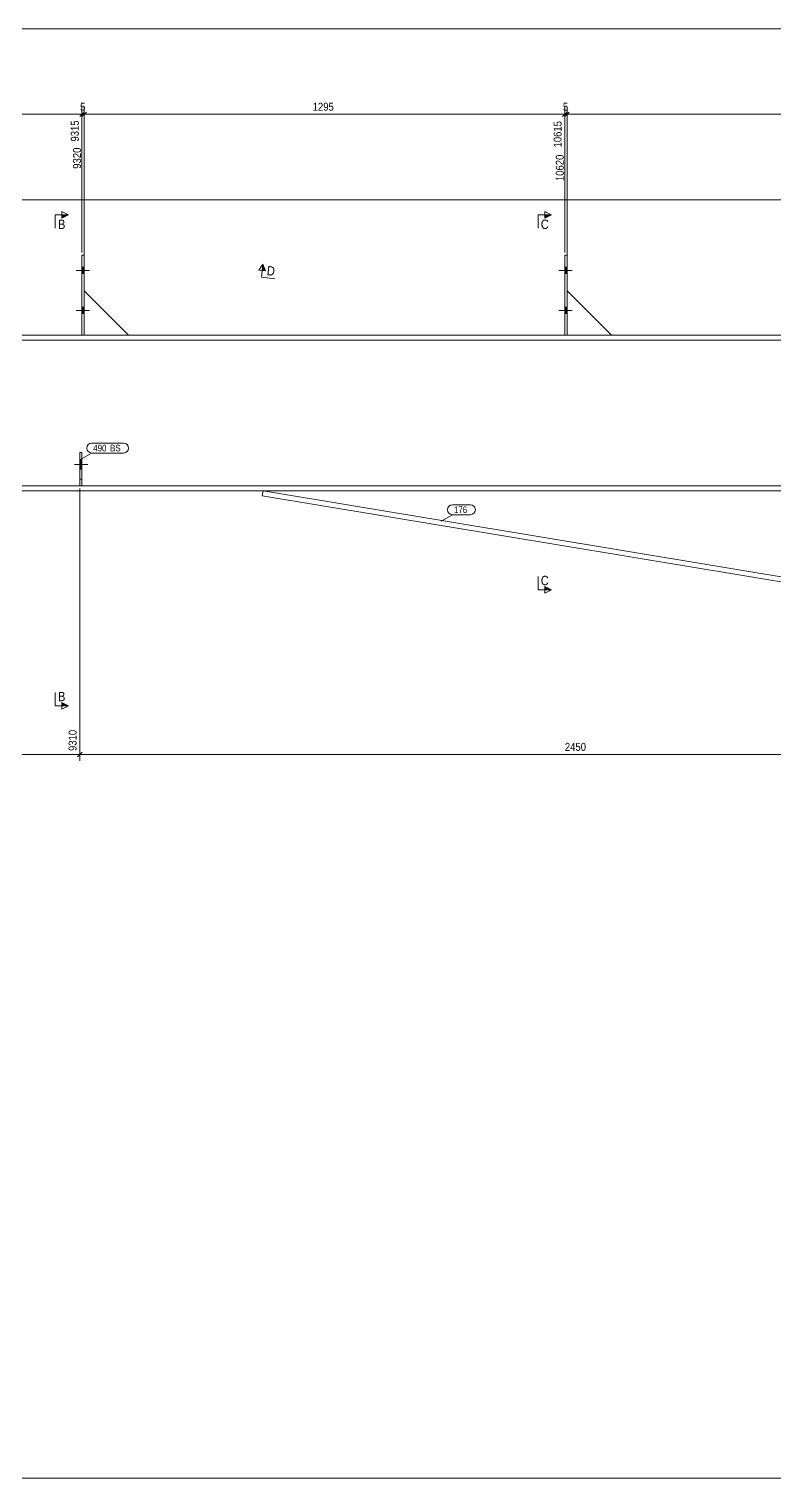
# Model space of a CAD drawing. Header units: millimetres. Extents: x 2 to 1174, y 1 to 825.
# Drawn here: x 615 to 895, y 5 to 548 of the extents above; entities that cross this region are included whole.
import ezdxf

# ---------------------------------------------------------------- set-up
doc = ezdxf.new("R2010")
doc.units = ezdxf.units.MM
for name, pattern in [('XKITLINE00', [0]), ('XKITLINE01', [4, 1, -1, 1, -1]), ('XKITLINE02', [4, 2, -2])]:
    doc.linetypes.add(name, pattern=pattern)
for name, color, linetype, lineweight in [('Bolt', 3, 'Continuous', 0), ('Dimensions', 7, 'Continuous', 0), ('DrawingSheet', 5, 'Continuous', 0), ('Part', 2, 'Continuous', 0), ('PartMark', 7, 'Continuous', 0), ('Section', 6, 'Continuous', 0)]:
    doc.layers.add(name, color=color, linetype=linetype, lineweight=lineweight)
doc.styles.add('ARIAL', font='ARIAL.TTF')

# ---------------------------------------------------------------- blocks, each defined once
blk = doc.blocks.new('*A20')
at = {"layer": 'Part', "color": 2, "linetype": 'XKITLINE00', "lineweight": 0}
for p, q in [((607.9, 433.44), (677.57, 433.44)), ((677.57, 431.61), (607.9, 431.61)), ((677.67, 433.44), (1022.12, 433.44)), ((1023.95, 431.61), (677.67, 431.61)), ((677.57, 376.94), (607.9, 376.94)), ((607.9, 375.11), (677.57, 375.11)), ((1037.65, 376.94), (677.67, 376.94)), ((677.67, 375.11), (1037.46, 375.11))]:
    blk.add_line(p, q, dxfattribs=at)
at = {"layer": 'Part', "color": 7, "linetype": 'XKITLINE01', "lineweight": 0}
for p, q in [((677.57, 433.43), (607.9, 433.44)), ((1022.12, 433.43), (677.67, 433.43))]:
    blk.add_line(p, q, dxfattribs=at)
blk = doc.blocks.new('*A21')
at = {"layer": 'Part', "color": 2, "linetype": 'XKITLINE00', "lineweight": 0}
for p, q in [((816.96, 463.44), (816.13, 463.44)), ((816.13, 463.44), (816.13, 433.44)), ((816.96, 433.44), (816.96, 463.44))]:
    blk.add_line(p, q, dxfattribs=at)
at = {"layer": 'Part', "color": 7, "linetype": 'XKITLINE01', "lineweight": 0}
blk.add_line((816.13, 433.44), (816.96, 433.44), dxfattribs=at)
blk = doc.blocks.new('*A22')
at = {"layer": 'Part', "color": 2, "linetype": 'XKITLINE00', "lineweight": 0}
blk.add_line((833.63, 433.44), (816.96, 450.11), dxfattribs=at)
at = {"layer": 'Part', "color": 7, "linetype": 'XKITLINE01', "lineweight": 0}
for p, q in [((816.96, 450.11), (816.96, 433.44)), ((816.96, 433.44), (833.63, 433.44))]:
    blk.add_line(p, q, dxfattribs=at)
blk = doc.blocks.new('*A23')
at = {"layer": 'Part', "color": 2, "linetype": 'XKITLINE00', "lineweight": 0}
for p, q in [((635.9, 463.44), (635.07, 463.44)), ((635.07, 463.44), (635.07, 433.44)), ((635.9, 433.44), (635.9, 463.44))]:
    blk.add_line(p, q, dxfattribs=at)
at = {"layer": 'Part', "color": 7, "linetype": 'XKITLINE01', "lineweight": 0}
blk.add_line((635.07, 433.44), (635.9, 433.44), dxfattribs=at)
blk = doc.blocks.new('*A31')
at = {"layer": 'Part', "color": 2, "linetype": 'XKITLINE00', "lineweight": 0}
blk.add_line((652.57, 433.44), (635.9, 450.11), dxfattribs=at)
at = {"layer": 'Part', "color": 7, "linetype": 'XKITLINE01', "lineweight": 0}
for p, q in [((635.9, 450.11), (635.9, 433.44)), ((635.9, 433.44), (652.57, 433.44))]:
    blk.add_line(p, q, dxfattribs=at)
blk = doc.blocks.new('*A32')
at = {"layer": 'Part', "color": 7, "linetype": 'XKITLINE01', "lineweight": 0}
for p, q in [((634.24, 389.44), (634.24, 376.94)), ((635.07, 389.44), (634.24, 389.44)), ((635.07, 376.94), (635.07, 389.44)), ((634.24, 379.44), (635.07, 379.44)), ((634.24, 376.94), (635.07, 376.94))]:
    blk.add_line(p, q, dxfattribs=at)
blk = doc.blocks.new('*A33')
at = {"layer": 'Part', "color": 2, "linetype": 'XKITLINE00', "lineweight": 0}
for p, q in [((634.24, 376.94), (634.24, 389.44)), ((634.24, 389.44), (635.07, 389.44)), ((635.07, 389.44), (635.07, 376.94))]:
    blk.add_line(p, q, dxfattribs=at)
at = {"layer": 'Part', "color": 7, "linetype": 'XKITLINE01', "lineweight": 0}
for p, q in [((634.24, 379.44), (635.07, 379.44)), ((635.07, 376.94), (634.24, 376.94))]:
    blk.add_line(p, q, dxfattribs=at)
blk = doc.blocks.new('*A55')
at = {"layer": 'Part', "color": 2, "linetype": 'XKITLINE00', "lineweight": 0}
for p, q in [((702.67, 373.3), (702.97, 375.11)), ((1031.71, 320.58), (702.97, 375.11)), ((1037.2, 372.69), (1035.02, 375.11)), ((1031.51, 318.75), (702.67, 373.3))]:
    blk.add_line(p, q, dxfattribs=at)
at = {"layer": 'Part', "color": 7, "linetype": 'XKITLINE01', "lineweight": 0}
for p, q in [((1035.02, 375.11), (702.97, 375.11)), ((1037.2, 372.69), (1031.51, 318.75))]:
    blk.add_line(p, q, dxfattribs=at)
blk = doc.blocks.new('*A59')
at = {"layer": 'Bolt'}
for points in [[(816.13, 458.94), (816.96, 458.94), (816.96, 456.61), (816.13, 456.61)], [(816.13, 458.94), (816.96, 458.94), (816.96, 456.61), (816.13, 456.61)], [(816.13, 443.94), (816.96, 443.94), (816.96, 441.61), (816.13, 441.61)], [(816.13, 443.94), (816.96, 443.94), (816.96, 441.61), (816.13, 441.61)]]:
    blk.add_hatch(color=3, dxfattribs=at).paths.add_polyline_path(points, flags=17)
at = {"layer": 'Bolt', "color": 3, "linetype": 'XKITLINE00', "lineweight": 0}
for p, q in [((818.9, 457.78), (813.9, 457.78)), ((818.9, 457.78), (813.9, 457.78)), ((816.96, 458.94), (816.13, 458.94)), ((816.96, 458.94), (816.13, 458.94)), ((816.96, 456.61), (816.13, 456.61)), ((816.96, 456.61), (816.13, 456.61)), ((818.9, 442.78), (813.9, 442.78)), ((818.9, 442.78), (813.9, 442.78)), ((816.96, 443.94), (816.13, 443.94)), ((816.96, 443.94), (816.13, 443.94)), ((816.96, 441.61), (816.13, 441.61)), ((816.96, 441.61), (816.13, 441.61))]:
    blk.add_line(p, q, dxfattribs=at)
blk = doc.blocks.new('*A60')
at = {"layer": 'Bolt'}
for points in [[(635.07, 458.94), (635.9, 458.94), (635.9, 456.61), (635.07, 456.61)], [(635.07, 458.94), (635.9, 458.94), (635.9, 456.61), (635.07, 456.61)], [(635.07, 443.94), (635.9, 443.94), (635.9, 441.61), (635.07, 441.61)], [(635.07, 443.94), (635.9, 443.94), (635.9, 441.61), (635.07, 441.61)]]:
    blk.add_hatch(color=3, dxfattribs=at).paths.add_polyline_path(points, flags=17)
at = {"layer": 'Bolt', "color": 3, "linetype": 'XKITLINE00', "lineweight": 0}
for p, q in [((637.84, 457.78), (632.84, 457.78)), ((637.84, 457.78), (632.84, 457.78)), ((635.9, 458.94), (635.07, 458.94)), ((635.9, 458.94), (635.07, 458.94)), ((635.9, 456.61), (635.07, 456.61)), ((635.9, 456.61), (635.07, 456.61)), ((637.84, 442.78), (632.84, 442.78)), ((637.84, 442.78), (632.84, 442.78)), ((635.9, 443.94), (635.07, 443.94)), ((635.9, 443.94), (635.07, 443.94)), ((635.9, 441.61), (635.07, 441.61)), ((635.9, 441.61), (635.07, 441.61))]:
    blk.add_line(p, q, dxfattribs=at)
blk = doc.blocks.new('*A67')
at = {"layer": 'Bolt', "color": 3, "linetype": 'XKITLINE02', "lineweight": 0}
for p, q in [((635.07, 386.58), (634.24, 386.58)), ((637.32, 384.94), (632.32, 384.94)), ((635.07, 383.3), (634.24, 383.3))]:
    blk.add_line(p, q, dxfattribs=at)
blk = doc.blocks.new('*A68')
at = {"layer": 'Bolt'}
blk.add_hatch(color=3, dxfattribs=at).paths.add_polyline_path([(635.07, 383.3), (634.24, 383.3), (634.24, 386.58), (635.07, 386.58)], flags=17)
at = {"layer": 'Bolt', "color": 3, "linetype": 'XKITLINE00', "lineweight": 0}
for p, q in [((635.07, 386.58), (634.24, 386.58)), ((637.32, 384.94), (632.32, 384.94)), ((635.07, 383.3), (634.24, 383.3))]:
    blk.add_line(p, q, dxfattribs=at)
blk = doc.blocks.new('*A183')
at = {"layer": 'DrawingSheet', "color": 5, "linetype": 'XKITLINE00', "lineweight": 0}
blk.add_line((5, 5), (1174, 5), dxfattribs=at)
blk = doc.blocks.new('*A200')
at = {"layer": 'Dimensions', "color": 7, "linetype": 'XKITLINE00', "lineweight": 0}
blk.add_line((112.45, 548.28), (1043.17, 548.28), dxfattribs=at)
blk = doc.blocks.new('*A201')
at = {"layer": 'Dimensions', "color": 7, "linetype": 'XKITLINE00', "lineweight": 0}
for p, q in [((636.75, 517.12), (635.05, 515.43)), ((635.9, 451.11), (635.9, 519.13)), ((635.9, 516.28), (816.13, 516.28)), ((816.98, 517.12), (815.28, 515.43)), ((816.13, 464.44), (816.13, 519.13))]:
    blk.add_line(p, q, dxfattribs=at)
at = {"layer": 'Dimensions', "color": 3}
for p in [(635.9, 516.28), (816.13, 516.28)]:
    blk.add_point(p, dxfattribs=at)
at = {"layer": 'Dimensions', "color": 3, "style": 'ARIAL', "width": 0.85}
blk.add_text('1295', height=3, dxfattribs=at).set_placement((721.57, 517.63))
blk.add_text('10615', height=3, rotation=90.0002, dxfattribs=at).set_placement((814.93, 503.85))
blk = doc.blocks.new('*A202')
at = {"layer": 'Dimensions', "color": 7, "linetype": 'XKITLINE00', "lineweight": 0}
for p, q in [((634.24, 375.94), (634.24, 273.88)), ((1006.96, 323.55), (1006.96, 273.88)), ((635.08, 277.12), (633.39, 275.43)), ((1007.81, 277.12), (1006.11, 275.43)), ((634.24, 276.28), (1006.96, 276.28))]:
    blk.add_line(p, q, dxfattribs=at)
at = {"layer": 'Dimensions', "color": 3}
for p in [(634.24, 276.28), (1006.96, 276.28)]:
    blk.add_point(p, dxfattribs=at)
at = {"layer": 'Dimensions', "color": 3, "style": 'ARIAL', "width": 0.85}
blk.add_text('11760', height=3, rotation=90.0002, dxfattribs=at).set_placement((1005.76, 277.58))
blk.add_text('2450', height=3, dxfattribs=at).set_placement((816.15, 277.63))
blk = doc.blocks.new('*A204')
at = {"layer": 'Dimensions', "color": 7, "linetype": 'XKITLINE00', "lineweight": 0}
blk.add_line((112.45, 484.28), (1022.12, 484.28), dxfattribs=at)
blk = doc.blocks.new('*A216')
at = {"layer": 'PartMark', "color": 7, "linetype": 'XKITLINE00', "lineweight": 0}
for p, q in [((773.97, 369.87), (780.73, 369.87)), ((769.72, 363.77), (773.97, 366.17)), ((773.97, 366.17), (780.73, 366.17))]:
    blk.add_line(p, q, dxfattribs=at)
for centre, start, end in [((773.97, 368.02), 90, 270), ((780.73, 368.02), 270, 90)]:
    blk.add_arc(centre, 1.85, start, end, dxfattribs=at)
at = {"layer": 'PartMark', "color": 3, "style": 'ARIAL', "width": 0.85}
blk.add_text('176', height=2.5, dxfattribs=at).set_placement((774.57, 366.77))
blk = doc.blocks.new('*A224')
at = {"layer": 'PartMark', "color": 7, "linetype": 'XKITLINE00', "lineweight": 0}
for p, q in [((638.69, 392.99), (650.65, 392.99)), ((634.45, 386.89), (638.69, 389.29)), ((638.69, 389.29), (650.65, 389.29))]:
    blk.add_line(p, q, dxfattribs=at)
for centre, start, end in [((638.69, 391.14), 90, 270), ((650.65, 391.14), 270, 90)]:
    blk.add_arc(centre, 1.85, start, end, dxfattribs=at)
at = {"layer": 'PartMark', "color": 3, "style": 'ARIAL', "width": 0.85}
for s, p in [('490', (639.29, 389.89)), ('BS', (645.61, 389.89))]:
    blk.add_text(s, height=2.5, dxfattribs=at).set_placement(p)
blk = doc.blocks.new('*A228')
at = {"layer": 'Section'}
for points in [[(627.57, 478.55), (630.07, 478.55), (627.57, 477.3)], [(627.57, 295.75), (630.07, 294.5), (627.57, 294.5)]]:
    blk.add_hatch(color=3, dxfattribs=at).paths.add_polyline_path(points, flags=17)
at = {"layer": 'Section', "color": 1, "linetype": 'XKITLINE00', "lineweight": 0}
for p, q in [((625.07, 478.55), (625.07, 473.55)), ((625.07, 478.55), (630.07, 478.55)), ((625.07, 294.5), (625.07, 299.5)), ((625.07, 294.5), (630.07, 294.5))]:
    blk.add_line(p, q, dxfattribs=at)
at = {"layer": 'Section', "color": 3, "linetype": 'XKITLINE00', "lineweight": 0}
for p, q in [((627.57, 477.3), (627.57, 479.8)), ((627.57, 479.8), (630.07, 478.55)), ((630.07, 478.55), (627.57, 477.3)), ((630.07, 294.5), (627.57, 295.75)), ((627.57, 295.75), (627.57, 293.25)), ((630.07, 294.5), (627.57, 293.25))]:
    blk.add_line(p, q, dxfattribs=at)
at = {"layer": 'Section', "color": 7, "style": 'ARIAL', "width": 0.85}
for p in [(626.07, 473.3), (626.07, 296.25)]:
    blk.add_text('B', height=3.5, dxfattribs=at).set_placement(p)
blk = doc.blocks.new('*A230')
at = {"layer": 'Section'}
for points in [[(808.63, 478.55), (811.13, 478.55), (808.63, 477.3)], [(808.63, 339.24), (811.13, 337.99), (808.63, 337.99)]]:
    blk.add_hatch(color=3, dxfattribs=at).paths.add_polyline_path(points, flags=17)
at = {"layer": 'Section', "color": 1, "linetype": 'XKITLINE00', "lineweight": 0}
for p, q in [((806.13, 478.55), (806.13, 473.55)), ((806.13, 478.55), (811.13, 478.55)), ((806.13, 337.99), (806.13, 342.99)), ((806.13, 337.99), (811.13, 337.99))]:
    blk.add_line(p, q, dxfattribs=at)
at = {"layer": 'Section', "color": 3, "linetype": 'XKITLINE00', "lineweight": 0}
for p, q in [((808.63, 477.3), (808.63, 479.8)), ((808.63, 479.8), (811.13, 478.55)), ((811.13, 478.55), (808.63, 477.3)), ((811.13, 337.99), (808.63, 339.24)), ((808.63, 339.24), (808.63, 336.74)), ((811.13, 337.99), (808.63, 336.74))]:
    blk.add_line(p, q, dxfattribs=at)
at = {"layer": 'Section', "color": 7, "style": 'ARIAL', "width": 0.85}
for p in [(807.13, 473.3), (807.13, 339.74)]:
    blk.add_text('C', height=3.5, dxfattribs=at).set_placement(p)
blk = doc.blocks.new('*A233')
at = {"layer": 'Section'}
for points in [[(702.65, 457.67), (702.92, 460.15), (703.9, 457.54)], [(1098, 415.97), (1099.51, 418.32), (1099.25, 415.84)]]:
    blk.add_hatch(color=3, dxfattribs=at).paths.add_polyline_path(points, flags=17)
at = {"layer": 'Section', "color": 3, "linetype": 'XKITLINE00', "lineweight": 0}
for p, q in [((701.41, 457.8), (702.92, 460.15)), ((703.9, 457.54), (701.41, 457.8)), ((702.92, 460.15), (703.9, 457.54)), ((1099.51, 418.32), (1098, 415.97)), ((1098, 415.97), (1100.49, 415.7)), ((1099.51, 418.32), (1100.49, 415.7))]:
    blk.add_line(p, q, dxfattribs=at)
at = {"layer": 'Section', "color": 1, "linetype": 'XKITLINE00', "lineweight": 0}
for p, q in [((702.39, 455.18), (702.92, 460.15)), ((702.39, 455.18), (707.36, 454.66)), ((1098.98, 413.35), (1094.01, 413.87)), ((1098.98, 413.35), (1099.51, 418.32))]:
    blk.add_line(p, q, dxfattribs=at)
at = {"layer": 'Section', "color": 7, "style": 'ARIAL', "width": 0.85}
for p in [(704.24, 455.99), (1094, 414.88)]:
    blk.add_text('D', height=3.5, rotation=-6.0218, dxfattribs=at).set_placement(p)
blk = doc.blocks.new('*A253')
at = {"layer": 'Dimensions', "color": 7, "linetype": 'XKITLINE00', "lineweight": 0}
for p, q in [((566.98, 517.12), (565.29, 515.43)), ((566.14, 451.11), (566.14, 519.13)), ((566.14, 516.28), (635.07, 516.28)), ((635.92, 517.12), (634.22, 515.43)), ((635.07, 464.44), (635.07, 519.13))]:
    blk.add_line(p, q, dxfattribs=at)
at = {"layer": 'Dimensions', "color": 3}
for p in [(566.14, 516.28), (635.07, 516.28)]:
    blk.add_point(p, dxfattribs=at)
at = {"layer": 'Dimensions', "color": 3, "style": 'ARIAL', "width": 0.85}
blk.add_text('1295', height=3, dxfattribs=at).set_placement((596.15, 517.63))
blk.add_text('9315', height=3, rotation=90.0002, dxfattribs=at).set_placement((633.87, 506.07))
blk = doc.blocks.new('*A254')
at = {"layer": 'Dimensions', "color": 7, "linetype": 'XKITLINE00', "lineweight": 0}
for p, q in [((635.92, 517.12), (634.22, 515.43)), ((636.75, 517.12), (635.05, 515.43)), ((635.07, 464.44), (635.07, 519.13)), ((635.07, 516.28), (635.9, 516.28)), ((635.9, 451.11), (635.9, 519.13))]:
    blk.add_line(p, q, dxfattribs=at)
at = {"layer": 'Dimensions', "color": 3}
for p in [(635.07, 516.28), (635.9, 516.28)]:
    blk.add_point(p, dxfattribs=at)
at = {"layer": 'Dimensions', "color": 3, "style": 'ARIAL', "width": 0.85}
blk.add_text('5', height=3, dxfattribs=at).set_placement((634.37, 517.63))
blk.add_text('9320', height=3, rotation=90.0002, dxfattribs=at).set_placement((634.7, 495.87))
blk = doc.blocks.new('*A258')
at = {"layer": 'Dimensions', "color": 7, "linetype": 'XKITLINE00', "lineweight": 0}
for p, q in [((495.24, 375.94), (495.24, 273.88)), ((634.24, 375.94), (634.24, 273.88)), ((496.08, 277.12), (494.39, 275.43)), ((635.08, 277.12), (633.39, 275.43)), ((495.24, 276.28), (634.24, 276.28))]:
    blk.add_line(p, q, dxfattribs=at)
at = {"layer": 'Dimensions', "color": 3}
for p in [(495.24, 276.28), (634.24, 276.28)]:
    blk.add_point(p, dxfattribs=at)
at = {"layer": 'Dimensions', "color": 3, "style": 'ARIAL', "width": 0.85}
blk.add_text('9310', height=3, rotation=90.0002, dxfattribs=at).set_placement((633.04, 277.58))
blk.add_text('2600', height=3, dxfattribs=at).set_placement((560.28, 277.63))
blk = doc.blocks.new('*A260')
at = {"layer": 'Dimensions', "color": 7, "linetype": 'XKITLINE00', "lineweight": 0}
for p, q in [((816.98, 517.12), (815.28, 515.43)), ((817.81, 517.12), (816.11, 515.43)), ((816.13, 464.44), (816.13, 519.13)), ((816.13, 516.28), (816.96, 516.28)), ((816.96, 451.11), (816.96, 519.13))]:
    blk.add_line(p, q, dxfattribs=at)
at = {"layer": 'Dimensions', "color": 3}
for p in [(816.13, 516.28), (816.96, 516.28)]:
    blk.add_point(p, dxfattribs=at)
at = {"layer": 'Dimensions', "color": 3, "style": 'ARIAL', "width": 0.85}
blk.add_text('5', height=3, dxfattribs=at).set_placement((815.43, 517.63))
blk.add_text('10620', height=3, rotation=90.0002, dxfattribs=at).set_placement((815.76, 491.25))
blk = doc.blocks.new('*A261')
at = {"layer": 'Dimensions', "color": 7, "linetype": 'XKITLINE00', "lineweight": 0}
for p, q in [((817.81, 517.12), (816.11, 515.43)), ((816.96, 451.11), (816.96, 519.13)), ((816.96, 516.28), (1007.8, 516.28)), ((1008.64, 517.12), (1006.95, 515.43)), ((1007.8, 464.44), (1007.8, 519.13))]:
    blk.add_line(p, q, dxfattribs=at)
at = {"layer": 'Dimensions', "color": 3}
for p in [(816.96, 516.28), (1007.8, 516.28)]:
    blk.add_point(p, dxfattribs=at)
at = {"layer": 'Dimensions', "color": 3, "style": 'ARIAL', "width": 0.85}
blk.add_text('1145', height=3, dxfattribs=at).set_placement((907.93, 517.63))
blk.add_text('11765', height=3, rotation=90.0002, dxfattribs=at).set_placement((1006.6, 503.85))

msp = doc.modelspace()

# ---------------------------------------------------------------- block references
at = {"lineweight": 0}
for name in ['*A183', '*A200', '*A253', '*A254', '*A201', '*A260', '*A261', '*A204', '*A228', '*A230', '*A23', '*A21', '*A60', '*A233', '*A59', '*A31', '*A22', '*A224', '*A67', '*A68', '*A32', '*A33', '*A258', '*A202', '*A55', '*A216']:
    msp.add_blockref(name, (0, 0), dxfattribs=at)
at = {"layer": 'Part', "lineweight": 0}
msp.add_blockref('*A20', (0, 0), dxfattribs=at)

doc.saveas('drawing.dxf')
